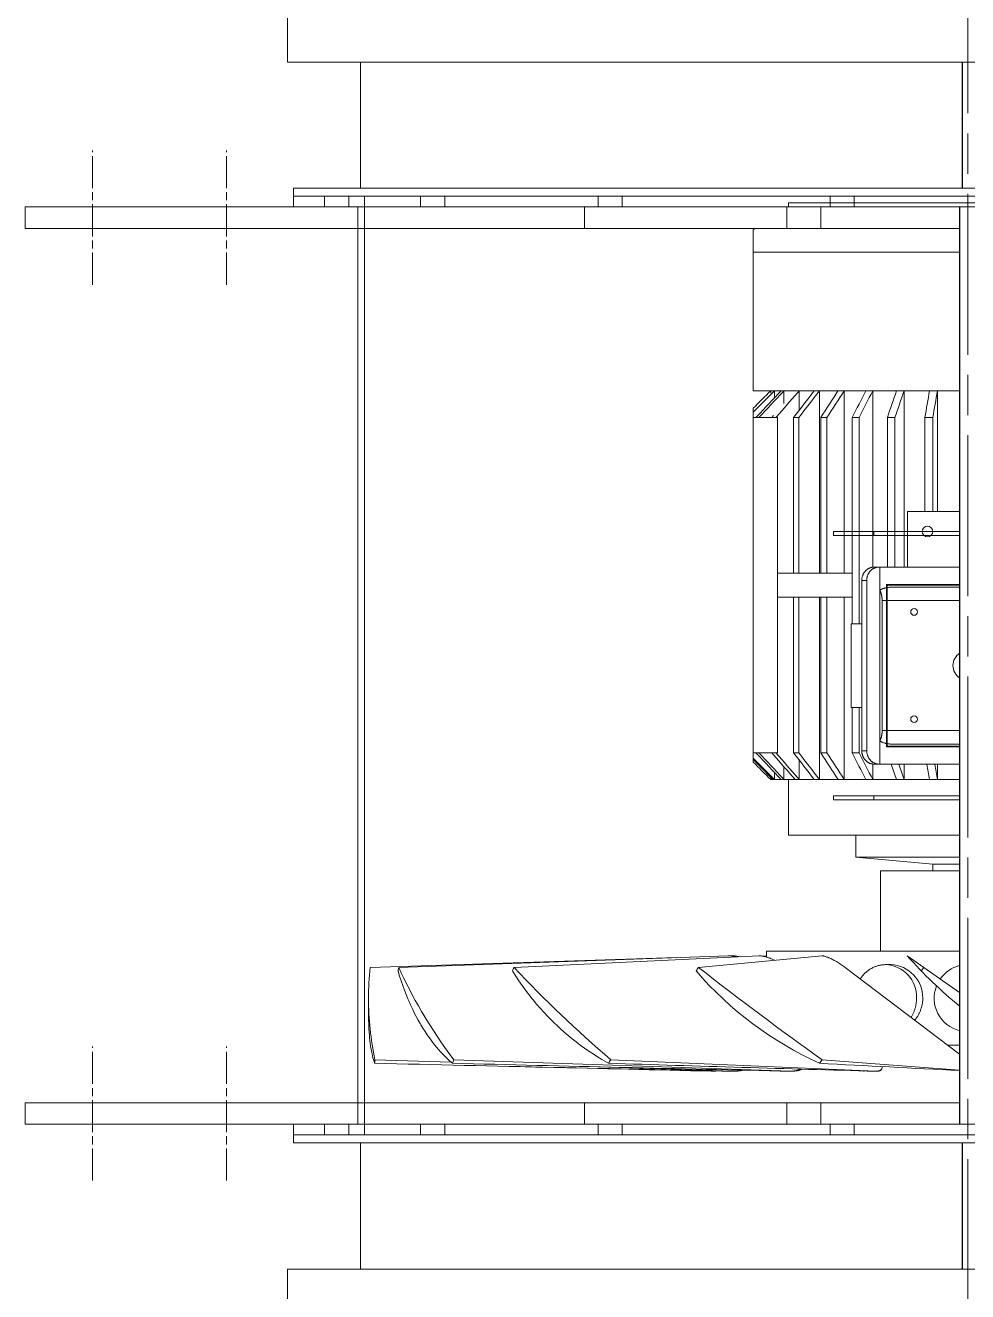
# Model space of a CAD drawing. Header units: inches. Extents: x 0 to 63075, y 0 to 44550.
# Drawn here: x 11982 to 12685, y 26072 to 27017 of the extents above; entities that cross this region are included whole.
import ezdxf

# ---------------------------------------------------------------- set-up
doc = ezdxf.new("R2010")
doc.units = ezdxf.units.IN
doc.header["$MEASUREMENT"] = 0
doc.linetypes.add('ACAD_ISO08W100', pattern=[36, 24, -3, 6, -3])
doc.layers.add('PDF_AXES', color=7, linetype='Continuous')
doc.layers.add('PDF_Geometry', color=7, linetype='Continuous')
doc.layers.add('PDF_SURFACES', color=7, linetype='Continuous', true_color=0x999999)

# ---------------------------------------------------------------- blocks, each defined once
blk = doc.blocks.new('FAN_MOTOR_TOP')
for p, q in [((19575.93, -18548.61), (19669.93, -18548.61)), ((19683.93, -18550.6), (20367.94, -18550.61)), ((20381.94, -18548.61), (20475.94, -18548.61))]:
    blk.add_line(p, q)
at = {"linetype": 'ACAD_ISO08W100', "lineweight": 0, "ltscale": 5}
blk.add_lwpolyline([(21954.09, -18544.61), (18083.03, -18544.61)], dxfattribs=at)
at = {"layer": 'PDF_AXES', "lineweight": 20}
for points in [[(18375.91, -18037.19), (19575.93, -18037.21), (19575.93, -19052.01), (19565.93, -19052.01), (19565.91, -19052.01, 0.004915), (19555.93, -19051.91, 0.00492), (19545.93, -19052.01), (18405.91, -19052.01), (18405.89, -19052.01, 0.004915), (18395.91, -19051.91, 0.00492), (18385.91, -19052.01), (18375.91, -19052.01)], [(20486.11, -19052, -0.004834), (20495.94, -19051.91, -0.004915), (20505.92, -19052.01), (20505.94, -19052.01), (21646.13, -19052, -0.004834), (21655.96, -19051.91, -0.004915), (21665.94, -19052.01), (21665.96, -19052.01), (21675.96, -19052.01), (21675.96, -18037.19), (20475.94, -18037.21), (20475.94, -19052.01), (20485.94, -19052.01)]]:
    blk.add_lwpolyline(points, format="xyb", close=True, dxfattribs=at)
for points in [[(19669.93, -18041.71), (19669.93, -19047.51), (19675.93, -19047.51), (19675.93, -18041.69), (19669.93, -18041.69)], [(20381.94, -18041.71), (20381.94, -19047.51), (20375.94, -19047.51), (20375.94, -18041.69), (20381.94, -18041.69)], [(19683.93, -18411), (19680.93, -18411), (19680.93, -18678.2), (19683.93, -18678.2)], [(20084.43, -18550.6), (20084.43, -18601.25), (20084.43, -18601.29), (20084.43, -18601.69), (20084.42, -18602.09), (20084.4, -18602.49), (20084.37, -18602.88), (20084.34, -18603.26), (20084.3, -18603.64), (20084.25, -18604.02), (20084.2, -18604.39), (20084.14, -18604.76), (20084.07, -18605.12), (20084, -18605.47), (20083.92, -18605.82), (20083.84, -18606.17), (20083.75, -18606.5), (20083.65, -18606.84), (20083.55, -18607.16), (20083.44, -18607.48), (20083.32, -18607.8), (20083.2, -18608.1), (20083.14, -18608.26), (20083.01, -18608.56), (20082.88, -18608.85), (20082.74, -18609.14), (20082.6, -18609.41), (20082.45, -18609.69), (20082.3, -18609.95), (20082.14, -18610.21), (20081.94, -18610.09), (20081.73, -18609.98), (20081.52, -18609.87), (20081.29, -18609.76), (20081.07, -18609.65), (20080.83, -18609.55), (20080.58, -18609.45), (20080.33, -18609.36), (20080.06, -18609.27), (20079.79, -18609.18), (20079.51, -18609.09), (20079.21, -18609.01), (20078.91, -18608.94), (20078.59, -18608.86), (20078.27, -18608.79), (20077.94, -18608.73), (20077.61, -18608.67), (20077.27, -18608.62), (20076.93, -18608.57), (20076.59, -18608.53), (20076.24, -18608.5), (20075.89, -18608.47), (20075.53, -18608.45), (20075.17, -18608.43), (20074.81, -18608.42), (20074.44, -18608.42), (20074.43, -18608.42), (19977.43, -18608.42)], [(20152.4, -18550.61), (20152.4, -18678.2), (20110.93, -18678.2)], [(20168.9, -18550.61), (20168.9, -18628.1), (20173.93, -18570.6), (20173.93, -18550.61)], [(20178.94, -18570.6), (20173.93, -18570.6)], [(20099.43, -18610.6), (20099.43, -18610.9), (20099.41, -18611.21), (20099.38, -18611.51), (20099.35, -18611.82), (20099.3, -18612.12), (20099.24, -18612.43), (20099.17, -18612.73), (20099.1, -18612.99), (20099.01, -18613.29), (20098.9, -18613.58), (20098.79, -18613.87), (20098.67, -18614.16), (20098.54, -18614.44), (20098.4, -18614.71), (20098.25, -18614.99), (20098.09, -18615.25), (20097.92, -18615.52), (20097.73, -18615.78), (20097.54, -18616.03), (20097.34, -18616.28), (20097.13, -18616.53), (20096.91, -18616.76), (20096.69, -18616.99), (20096.5, -18617.17), (20096.26, -18617.38), (20096.01, -18617.59), (20095.76, -18617.8), (20095.49, -18617.99), (20095.22, -18618.18), (20094.94, -18618.35), (20094.65, -18618.52), (20094.36, -18618.68), (20094.06, -18618.83), (20093.76, -18618.97), (20093.45, -18619.11), (20093.26, -18619.18), (20092.95, -18619.3), (20092.62, -18619.4), (20092.3, -18619.5), (20091.97, -18619.58), (20091.64, -18619.66), (20091.3, -18619.72), (20090.96, -18619.78), (20090.62, -18619.82), (20090.46, -18619.84), (20090.12, -18619.87), (20089.77, -18619.88), (20089.43, -18619.89), (19962.43, -18619.89)], [(19969.73, -18610.21), (20099.43, -18610.21)], [(19994.72, -18623.6), (19994.72, -18631.6), (20057.14, -18631.6), (20057.14, -18623.6)], [(20168.9, -18628.1), (20152.4, -18628.1)], [(20090.93, -18686.6), (20090.93, -18704.6), (19840.93, -18704.6), (19840.93, -18686.6)], [(19575.93, -18997.51), (19669.93, -18997.51)], [(20475.94, -18997.51), (20381.94, -18997.51)]]:
    blk.add_lwpolyline(points, dxfattribs=at)
for points in [[(19962.43, -18623.6), (20089.43, -18623.6), (20089.77, -18623.59), (20090.11, -18623.58), (20090.45, -18623.55), (20090.56, -18623.54), (20090.9, -18623.5), (20091.24, -18623.45), (20091.57, -18623.38), (20091.9, -18623.31), (20092.23, -18623.23), (20092.56, -18623.14), (20092.88, -18623.03), (20093.19, -18622.92), (20093.33, -18622.87), (20093.64, -18622.74), (20093.94, -18622.6), (20094.24, -18622.46), (20094.53, -18622.3), (20094.82, -18622.14), (20095.1, -18621.96), (20095.38, -18621.78), (20095.64, -18621.59), (20095.9, -18621.4), (20096.15, -18621.19), (20096.39, -18620.98), (20096.54, -18620.85), (20096.77, -18620.62), (20097, -18620.39), (20097.21, -18620.15), (20097.41, -18619.91), (20097.61, -18619.66), (20097.8, -18619.4), (20097.97, -18619.14), (20098.14, -18618.88), (20098.3, -18618.61), (20098.45, -18618.34), (20098.58, -18618.07), (20098.71, -18617.79), (20098.83, -18617.5), (20098.93, -18617.21), (20099.03, -18616.92), (20099.09, -18616.71), (20099.17, -18616.41), (20099.24, -18616.11), (20099.3, -18615.81), (20099.35, -18615.5), (20099.39, -18615.2), (20099.41, -18614.9), (20099.43, -18614.6, 0.008246), (20099.43, -18614.32), (20099.43, -18550.6)], [(20290.37, -18584.14), (20289.91, -18583.77), (20289.45, -18583.4), (20288.97, -18583.04), (20288.48, -18582.69), (20288.27, -18582.54), (20287.77, -18582.21), (20287.27, -18581.89), (20286.75, -18581.58), (20286.24, -18581.29), (20285.71, -18581), (20285.18, -18580.73), (20284.92, -18580.61), (20284.38, -18580.36), (20283.83, -18580.12), (20283.28, -18579.89), (20282.72, -18579.68), (20282.16, -18579.48), (20281.59, -18579.29), (20281.3, -18579.2), (20280.72, -18579.03), (20280.15, -18578.88), (20279.57, -18578.74), (20278.99, -18578.61), (20278.4, -18578.5), (20277.82, -18578.4), (20277.23, -18578.32), (20276.63, -18578.25), (20276.31, -18578.22), (20275.72, -18578.17), (20275.12, -18578.13), (20274.53, -18578.11), (20273.94, -18578.1, 0.407011), (20248.94, -18602), (20248.94, -18605.83)]]:
    blk.add_lwpolyline(points, format="xyb", dxfattribs=at)
at = {"layer": 'PDF_AXES', "color": 251, "lineweight": 20, "true_color": 0x656565}
for points in [[(20074.43, -18550.6), (20074.43, -18608.42)], [(20089.43, -18623.6), (20089.43, -18619.89)]]:
    blk.add_lwpolyline(points, dxfattribs=at)
at = {"layer": 'PDF_AXES', "color": 253, "lineweight": 20, "true_color": 0x999999}
for points in [[(19683.93, -18629.24), (19675.93, -18629.24)], [(19683.93, -18647.24), (19683.93, -18629.25)], [(20375.94, -18629.24), (20367.94, -18629.24)], [(20367.94, -18647.24), (20367.94, -18629.25)], [(19683.93, -18647.24), (19675.93, -18647.24)], [(20375.94, -18647.24), (20367.94, -18647.24)], [(19683.93, -18802.28), (19675.93, -18802.28)], [(19683.93, -18820.27), (19683.93, -18802.28)], [(20375.94, -18802.28), (20367.94, -18802.28)], [(20367.94, -18820.27), (20367.94, -18802.28)], [(19683.93, -18820.28), (19675.93, -18820.28)], [(20375.94, -18820.28), (20367.94, -18820.28)], [(19683.93, -18934.71), (19675.93, -18934.71)], [(19683.93, -18952.71), (19683.93, -18934.71)], [(20375.94, -18934.71), (20367.94, -18934.71)], [(20367.94, -18952.71), (20367.94, -18934.71)], [(19683.93, -18952.71), (19675.93, -18952.71)], [(20375.94, -18952.71), (20367.94, -18952.71)], [(20375.94, -18994.61), (19675.93, -18994.61)], [(20367.94, -18999.61), (20359.94, -18999.61), (19691.93, -18999.61), (19683.93, -18999.61)], [(19683.93, -19006.38), (19675.93, -19006.38)], [(19683.93, -19024.38), (19683.93, -19006.39)], [(20375.94, -19006.38), (20367.94, -19006.38)], [(20367.94, -19024.38), (20367.94, -19006.39)], [(19683.93, -19024.38), (19675.93, -19024.38)], [(20375.94, -19024.38), (20367.94, -19024.38)], [(19683.93, -19047.61), (19675.93, -19047.61), (19675.93, -19047.51)], [(20367.94, -19047.61), (20375.94, -19047.61), (20375.94, -19047.51)]]:
    blk.add_lwpolyline(points, dxfattribs=at)
at = {"layer": 'PDF_AXES', "lineweight": 20}
blk.add_circle((19925.93, -18574.6), 4, dxfattribs=at)
at = {"layer": 'PDF_AXES', "color": 253, "lineweight": 20, "true_color": 0x999999}
for centre in [(19985.93, -18584.6), (20065.93, -18584.6)]:
    blk.add_circle(centre, 2.5, dxfattribs=at)
blk.add_arc((20025.93, -18544.6), 11, 213.0786, 326.92008, dxfattribs=at)
at = {"layer": 'PDF_Geometry', "lineweight": 20}
for points in [[(19699.93, -18550.6), (19699.93, -19247.6), (19683.93, -19247.6), (19683.93, -17841.6), (19699.93, -17841.6), (19699.93, -18538.6)], [(20351.94, -18550.61), (20351.94, -19247.6), (20367.94, -19247.6), (20367.94, -17841.6), (20351.94, -17841.6), (20351.94, -18538.61)], [(19910.93, -18550.6), (19910.93, -18589.6), (19952.43, -18589.6)], [(19967.43, -18550.6), (19967.43, -18601.25), (19967.43, -18601.29), (19967.44, -18601.69), (19967.45, -18602.09), (19967.47, -18602.49), (19967.49, -18602.88), (19967.53, -18603.26), (19967.57, -18603.64), (19967.61, -18604.02), (19967.66, -18604.39), (19967.72, -18604.76), (19967.79, -18605.12), (19967.86, -18605.47), (19967.94, -18605.82), (19968.03, -18606.17), (19968.12, -18606.5), (19968.22, -18606.84), (19968.32, -18607.16), (19968.43, -18607.48), (19968.54, -18607.8), (19968.66, -18608.1), (19968.73, -18608.26), (19968.85, -18608.56), (19968.99, -18608.85), (19969.12, -18609.14), (19969.27, -18609.41), (19969.42, -18609.69), (19969.57, -18609.95), (19969.73, -18610.21), (19952.43, -18610.21)], [(20109.2, -18691.53), (20110.93, -18691.53), (20110.93, -18550.6)], [(20178.94, -18550.61), (20178.94, -18609.6), (20238.94, -18609.6)], [(20243.28, -18694.6), (20238.94, -18694.6), (20238.94, -18550.61)], [(20308.94, -18559.65), (20308.94, -18550.61)], [(20327.6, -18550.61), (20319.83, -18653.26)], [(20327.88, -18550.71), (20327.89, -18550.71), (20327.91, -18550.71), (20327.94, -18550.71), (20327.96, -18550.71), (20327.99, -18550.71), (20328.02, -18550.71), (20328.04, -18550.71), (20328.06, -18550.7), (20328.08, -18550.69), (20328.11, -18550.68), (20328.13, -18550.67)], [(20328.2, -18550.61), (20328.16, -18550.64), (20328.13, -18550.67), (20327.97, -18550.77)], [(19910.93, -18570.64), (19840.97, -18570.64), (19840.97, -18576.55), (19910.93, -18576.55)], [(19952.43, -18598.89), (19840.97, -18598.89), (19840.97, -18604.53), (19952.43, -18604.53)], [(19952.43, -18610.6), (19952.44, -18610.9), (19952.45, -18611.21), (19952.48, -18611.51), (19952.52, -18611.82), (19952.57, -18612.12), (19952.63, -18612.43), (19952.7, -18612.73), (19952.77, -18612.99), (19952.86, -18613.29), (19952.96, -18613.58), (19953.07, -18613.87), (19953.19, -18614.16), (19953.32, -18614.44), (19953.46, -18614.71), (19953.62, -18614.99), (19953.78, -18615.25), (19953.95, -18615.52), (19954.13, -18615.78), (19954.32, -18616.03), (19954.52, -18616.28), (19954.73, -18616.53), (19954.95, -18616.76), (19955.18, -18616.99), (19955.36, -18617.17), (19955.6, -18617.38), (19955.85, -18617.59), (19956.11, -18617.8), (19956.37, -18617.99), (19956.65, -18618.18), (19956.93, -18618.35), (19957.21, -18618.52), (19957.5, -18618.68), (19957.8, -18618.83), (19958.11, -18618.97), (19958.42, -18619.11), (19958.6, -18619.18), (19958.92, -18619.3), (19959.24, -18619.4), (19959.57, -18619.5), (19959.9, -18619.58), (19960.23, -18619.66), (19960.57, -18619.72), (19960.9, -18619.78), (19961.24, -18619.82), (19961.41, -18619.84), (19961.75, -18619.87), (19962.09, -18619.88), (19962.43, -18619.89)], [(19977.43, -18608.42), (19977.43, -18608.42), (19977.06, -18608.42), (19976.69, -18608.43), (19976.33, -18608.45), (19975.98, -18608.47), (19975.62, -18608.5), (19975.28, -18608.53), (19974.93, -18608.57), (19974.59, -18608.62), (19974.26, -18608.67), (19973.92, -18608.73), (19973.6, -18608.79), (19973.27, -18608.86), (19972.95, -18608.94), (19972.65, -18609.01), (19972.36, -18609.09), (19972.08, -18609.18), (19971.8, -18609.27), (19971.54, -18609.36), (19971.28, -18609.45), (19971.04, -18609.55), (19970.8, -18609.65), (19970.57, -18609.76), (19970.35, -18609.87), (19970.13, -18609.98), (19969.93, -18610.09), (19969.73, -18610.21)], [(19994.72, -18625.49), (19840.97, -18625.49), (19840.97, -18630.69), (19994.72, -18630.69)], [(19956.93, -18630.69), (19956.93, -18686.6)], [(19974.93, -18630.69), (19974.93, -18686.6)], [(20057.14, -18625.49), (20090.89, -18625.49), (20090.89, -18630.69), (20057.14, -18630.69)], [(19956.93, -18649.63), (19840.97, -18649.63), (19840.97, -18654.23), (19956.93, -18654.23)], [(19974.93, -18649.63), (20090.89, -18649.63), (20090.89, -18654.23), (19974.93, -18654.23)], [(19956.93, -18670.58), (19840.97, -18670.58), (19840.97, -18674.44), (19956.93, -18674.44)], [(19974.93, -18670.58), (20090.89, -18670.58), (20090.89, -18674.44), (19974.93, -18674.44)], [(19840.93, -18686.6), (20090.93, -18686.6)], [(20328.19, -18687.26), (20328.43, -18683.47), (20328.18, -18687.27)], [(20328.3, -18681.98), (20328.31, -18682.05), (20328.33, -18682.2), (20328.35, -18682.35), (20328.37, -18682.5), (20328.38, -18682.64), (20328.4, -18682.79), (20328.4, -18682.87), (20328.41, -18683.02), (20328.42, -18683.17), (20328.43, -18683.32), (20328.43, -18683.47), (20328.22, -18685.65)], [(20328.43, -18683.47), (20328.43, -18683.44), (20328.42, -18683.32), (20328.42, -18683.21), (20328.41, -18683.12), (20328.4, -18683), (20328.39, -18682.88), (20328.37, -18682.76), (20328.36, -18682.65), (20328.34, -18682.53), (20328.32, -18682.42), (20328.3, -18682.3)], [(19840.97, -18690.7), (19839.49, -18689.42)], [(20242.67, -18697.25), (20242.58, -18694.6)], [(20327.63, -18711.92), (20327.72, -18712.33), (20327.8, -18712.75), (20327.88, -18713.17), (20327.96, -18713.6), (20328.03, -18714.05), (20328.09, -18714.5), (20328.15, -18714.96), (20328.2, -18715.43), (20328.22, -18715.61), (20328.27, -18716.1), (20328.31, -18716.59), (20328.35, -18717.08), (20328.38, -18717.58), (20328.4, -18718.08), (20328.41, -18718.58), (20328.42, -18719.09), (20328.43, -18719.6), (20328.43, -18719.6), (20324.95, -18827.68)], [(20328.19, -18731), (20328.43, -18723.37), (20328.18, -18731)], [(20328.38, -18721.9), (20328.38, -18721.99), (20328.39, -18722.13), (20328.4, -18722.28), (20328.4, -18722.34), (20328.41, -18722.49), (20328.41, -18722.64), (20328.42, -18722.78), (20328.42, -18722.93), (20328.42, -18723.08), (20328.43, -18723.23), (20328.43, -18723.37), (20328.28, -18726.41)], [(20328.43, -18723.37), (20328.43, -18723.32), (20328.43, -18723.2), (20328.42, -18723.07), (20328.42, -18723), (20328.42, -18722.88), (20328.41, -18722.76), (20328.41, -18722.63), (20328.4, -18722.51), (20328.39, -18722.39), (20328.38, -18722.26), (20328.37, -18722.14)], [(20328.17, -18731.67), (20328.2, -18731.92), (20328.24, -18732.36), (20328.28, -18732.79), (20328.3, -18732.99), (20328.33, -18733.42), (20328.36, -18733.86), (20328.38, -18734.3), (20328.4, -18734.74), (20328.42, -18735.18), (20328.42, -18735.62), (20328.43, -18736.06), (20328.43, -18735.9), (20328.42, -18735.54), (20328.41, -18735.18), (20328.4, -18734.98), (20328.38, -18734.61), (20328.36, -18734.25), (20328.33, -18733.89), (20328.29, -18733.53), (20328.25, -18733.17), (20328.2, -18732.81), (20328.15, -18732.45)], [(20324.72, -18890.18), (20324.91, -18882.47), (20325.29, -18867.06), (20325.67, -18851.64), (20325.86, -18843.95), (20326.23, -18828.53), (20326.6, -18813.12), (20326.97, -18797.71), (20327.34, -18782.3), (20327.71, -18766.89), (20328.07, -18751.47), (20328.43, -18736.06), (20327.55, -18760.69)]]:
    blk.add_lwpolyline(points, dxfattribs=at)
for points in [[(19820.93, -18550.6), (19820.93, -18704.6), (19700.99, -18704.6, -0.018844), (19699.8, -18703.3)], [(19962.43, -18623.6), (19962.09, -18623.59), (19961.75, -18623.58), (19961.42, -18623.55), (19961.3, -18623.54), (19960.96, -18623.5), (19960.63, -18623.45), (19960.29, -18623.38), (19959.96, -18623.31), (19959.63, -18623.23), (19959.31, -18623.14), (19958.99, -18623.03), (19958.68, -18622.92), (19958.53, -18622.87), (19958.23, -18622.74), (19957.92, -18622.6), (19957.62, -18622.46), (19957.33, -18622.3), (19957.04, -18622.14), (19956.76, -18621.96), (19956.49, -18621.78), (19956.22, -18621.59), (19955.96, -18621.4), (19955.71, -18621.19), (19955.47, -18620.98), (19955.32, -18620.85), (19955.09, -18620.62), (19954.87, -18620.39), (19954.66, -18620.15), (19954.45, -18619.91), (19954.25, -18619.66), (19954.07, -18619.4), (19953.89, -18619.14), (19953.72, -18618.88), (19953.57, -18618.61), (19953.42, -18618.34), (19953.28, -18618.07), (19953.16, -18617.79), (19953.04, -18617.5), (19952.93, -18617.21), (19952.83, -18616.92), (19952.77, -18616.71), (19952.69, -18616.41), (19952.62, -18616.11), (19952.56, -18615.81), (19952.51, -18615.5), (19952.48, -18615.2), (19952.45, -18614.9), (19952.44, -18614.6, -0.008067), (19952.43, -18614.32), (19952.43, -18550.6)], [(20322.5, -18655.11, -0.000212), (20319.83, -18653.26, -0.010811), (20250.99, -18745.47), (20242.39, -18653.2), (20242.4, -18652.95), (20242.42, -18652.68), (20242.43, -18652.58), (20242.48, -18652.26), (20242.54, -18651.91), (20242.55, -18651.86), (20242.65, -18651.46), (20242.76, -18651.03), (20242.9, -18650.58), (20243.04, -18650.13), (20243.24, -18649.58), (20243.47, -18648.99), (20243.72, -18648.38), (20243.84, -18648.09), (20244.14, -18647.41), (20244.47, -18646.7), (20244.83, -18645.96), (20244.91, -18645.81), (20245.31, -18645.02), (20245.74, -18644.22), (20246.2, -18643.4), (20246.21, -18643.38), (20246.7, -18642.53), (20247.21, -18641.68), (20247.7, -18640.88), (20248.16, -18640.16), (20248.72, -18639.31), (20249.28, -18638.48), (20249.84, -18637.67), (20250.41, -18636.88), (20250.99, -18636.1), (20315.79, -18550.61)], [(20279.82, -18550.61, -0.042737), (20242.39, -18589.65), (20269.73, -18550.61)], [(20327.89, -18550.61, -0.001258), (20322.5, -18655.11, -0.108272), (20253.67, -18747.16, -0.000116), (20250.99, -18745.47)], [(19910.93, -18567.16), (19820.93, -18567.16, -0.000011), (19840.97, -18570.64)], [(20099.43, -18569.16, -0.000014), (20110.93, -18567.16), (20099.43, -18567.16)], [(20288.28, -18586.91), (20287.81, -18586.62), (20287.35, -18586.34), (20286.87, -18586.06), (20286.38, -18585.8), (20285.89, -18585.55), (20285.39, -18585.3), (20284.89, -18585.07), (20284.38, -18584.84), (20283.86, -18584.63), (20283.34, -18584.43), (20282.81, -18584.24), (20282.28, -18584.06), (20281.99, -18583.96), (20281.45, -18583.8), (20280.91, -18583.65), (20280.37, -18583.51), (20279.82, -18583.38), (20279.27, -18583.26), (20278.71, -18583.16), (20278.15, -18583.06), (20277.59, -18582.98), (20277.03, -18582.91), (20276.46, -18582.85), (20275.9, -18582.8), (20275.33, -18582.77), (20275.07, -18582.76), (20274.5, -18582.74), (20273.94, -18582.73, 0.413293), (20248.94, -18605.83), (20248.94, -18606.44), (20248.97, -18607.04), (20249.01, -18607.65), (20249.08, -18608.26), (20249.15, -18608.86), (20249.25, -18609.47), (20249.26, -18609.53), (20249.37, -18610.13), (20249.5, -18610.73), (20249.65, -18611.32), (20249.82, -18611.91), (20250, -18612.49), (20250.2, -18613.07), (20250.41, -18613.65), (20250.65, -18614.23), (20250.9, -18614.79), (20251.16, -18615.35), (20251.44, -18615.91), (20251.74, -18616.46), (20251.76, -18616.5), (20252.07, -18617.03), (20252.4, -18617.57), (20252.75, -18618.09), (20253.11, -18618.61), (20253.49, -18619.12), (20253.88, -18619.62), (20254.29, -18620.11), (20254.71, -18620.59), (20255.14, -18621.06), (20255.59, -18621.52), (20256.05, -18621.97), (20256.53, -18622.41), (20257.01, -18622.83), (20257.52, -18623.25), (20258.03, -18623.65), (20258.56, -18624.04), (20259.1, -18624.42), (20259.6, -18624.75)], [(19952.43, -18592.03), (19820.93, -18592.03, -0.000004), (19840.97, -18598.89)], [(20099.43, -18595.97, 0.000011), (20110.93, -18592.03), (20099.43, -18592.03)], [(20250.99, -18883, 0.026642), (20319.83, -18810.92), (20328.43, -18613.32), (20328.43, -18613.15), (20328.42, -18612.82), (20328.41, -18612.51), (20328.39, -18612.21), (20328.37, -18611.92), (20328.34, -18611.65), (20328.31, -18611.41), (20328.28, -18611.17), (20328.24, -18610.95), (20328.23, -18610.91), (20328.19, -18610.71), (20328.15, -18610.52), (20328.1, -18610.34), (20328.08, -18610.27), (20328.03, -18610.11), (20327.97, -18609.96), (20327.91, -18609.82), (20327.88, -18609.74), (20327.82, -18609.62), (20327.76, -18609.51), (20327.69, -18609.41), (20327.63, -18609.32), (20327.57, -18609.24), (20327.5, -18609.16), (20327.43, -18609.1), (20327.43, -18609.09), (20327.36, -18609.03), (20327.29, -18608.98), (20327.21, -18608.93), (20327.14, -18608.89), (20326.48, -18608.56), (20326.59, -18608.62), (20326.7, -18608.69), (20326.8, -18608.76), (20326.91, -18608.83), (20326.92, -18608.84), (20327.02, -18608.93), (20327.12, -18609.02), (20327.21, -18609.11), (20327.3, -18609.21), (20327.31, -18609.22), (20327.4, -18609.33), (20327.49, -18609.45), (20327.57, -18609.57), (20327.65, -18609.7), (20327.73, -18609.83), (20327.8, -18609.98), (20327.87, -18610.13), (20327.93, -18610.26), (20327.99, -18610.42), (20328.05, -18610.6), (20328.11, -18610.78), (20328.16, -18610.96), (20328.21, -18611.16), (20328.25, -18611.37), (20328.29, -18611.58), (20328.3, -18611.63), (20328.34, -18611.87), (20328.36, -18612.11), (20328.39, -18612.35), (20328.41, -18612.61), (20328.42, -18612.87), (20328.43, -18613.15), (20328.43, -18613.32, -0.000792), (20322.5, -18812.45)], [(19952.57, -18615.47), (19820.93, -18615.47, 0.00001), (19840.97, -18625.49)], [(20090.89, -18625.49, 0.000007), (20110.93, -18615.47), (20099.3, -18615.47)], [(20328.18, -18621.8, -0.000726), (20328.43, -18622.42), (20328.18, -18621.8)], [(19956.93, -18636.75), (19820.93, -18636.75, 0.00001), (19840.97, -18649.63)], [(20090.89, -18649.63, 0.000006), (20110.93, -18636.75), (19974.93, -18636.75)], [(19956.93, -18655.23), (19820.93, -18655.23, 0.000008), (19840.97, -18670.58)], [(20090.89, -18670.58, 0.000004), (20110.93, -18655.23), (19974.93, -18655.23)], [(20326.85, -18668.45), (20326.95, -18668.6), (20327.04, -18668.77), (20327.13, -18668.94), (20327.22, -18669.13), (20327.31, -18669.32), (20327.4, -18669.53), (20327.48, -18669.75), (20327.52, -18669.86), (20327.61, -18670.11), (20327.69, -18670.36), (20327.76, -18670.63), (20327.84, -18670.9), (20327.91, -18671.19), (20327.97, -18671.49), (20328.02, -18671.72), (20328.08, -18672.06), (20328.14, -18672.4), (20328.19, -18672.75), (20328.24, -18673.12), (20328.28, -18673.5), (20328.32, -18673.89), (20328.32, -18673.96), (20328.36, -18674.38), (20328.38, -18674.8), (20328.4, -18675.23), (20328.42, -18675.67), (20328.43, -18676.13), (20328.43, -18676.5), (20319.83, -18928.03), (20319.24, -18928.47), (20314.98, -18931.58), (20310.74, -18934.6), (20306.5, -18937.54), (20302.28, -18940.4), (20298.06, -18943.17), (20293.85, -18945.86), (20289.65, -18948.47), (20285.46, -18951), (20283.89, -18951.93), (20279.73, -18954.35), (20275.57, -18956.68), (20271.44, -18958.93), (20267.32, -18961.11), (20263.21, -18963.2), (20259.12, -18965.21), (20255.05, -18967.15), (20250.99, -18969.01), (20242.39, -18723.52, -0.060553), (20243.19, -18717.24)], [(20326.82, -18669.32), (20326.94, -18669.52), (20327.05, -18669.73), (20327.15, -18669.94), (20327.26, -18670.16), (20327.36, -18670.39), (20327.46, -18670.63), (20327.51, -18670.78), (20327.6, -18671.03), (20327.69, -18671.29), (20327.77, -18671.56), (20327.85, -18671.84), (20327.93, -18672.12), (20328, -18672.41), (20328.02, -18672.49), (20328.08, -18672.8), (20328.14, -18673.11), (20328.19, -18673.42), (20328.24, -18673.75), (20328.29, -18674.08), (20328.32, -18674.41), (20328.32, -18674.42), (20328.36, -18674.76), (20328.38, -18675.11), (20328.4, -18675.47), (20328.42, -18675.83), (20328.43, -18676.2), (20328.43, -18676.5, -0.000619), (20322.5, -18929.01), (20320.8, -18930.92), (20319.04, -18932.81), (20317.23, -18934.65), (20316.05, -18935.81), (20314.15, -18937.6), (20312.18, -18939.36), (20310.16, -18941.09), (20308.94, -18942.09), (20306.82, -18943.76), (20304.63, -18945.41), (20302.38, -18947.03), (20301.19, -18947.86), (20298.84, -18949.43), (20296.41, -18950.98), (20293.91, -18952.49), (20292.83, -18953.13), (20290.22, -18954.6), (20287.54, -18956.05), (20284.77, -18957.47), (20281.92, -18958.86), (20278.99, -18960.22), (20275.97, -18961.55), (20274.33, -18962.25), (20271.16, -18963.54), (20267.9, -18964.8), (20264.54, -18966.03), (20261.08, -18967.23), (20257.5, -18968.41), (20253.8, -18969.56), (20253.67, -18969.6, -0.000611), (20250.99, -18969.01)], [(19840.97, -18687.7), (19840.4, -18687.21, -0.000008), (19822.41, -18671.63), (19820.93, -18670.35), (19835.63, -18670.35)], [(20090.89, -18687.7), (20091.46, -18687.21, 0.000008), (20109.45, -18671.63), (20110.93, -18670.35), (20096.24, -18670.35)], [(20090.89, -18690.7), (20092.38, -18689.42, 0.000007), (20110.93, -18673.35)], [(19840.97, -18700.48, -0.000007), (19821.95, -18682.61), (19820.93, -18681.64), (19830.51, -18681.64)], [(19840.97, -18702.53), (19839.95, -18701.57, -0.000014), (19820.93, -18683.7)], [(20090.89, -18700.48, 0.000018), (20109.91, -18682.61), (20110.93, -18681.64), (20101.35, -18681.64)], [(20090.89, -18702.53), (20091.92, -18701.57, 0.000003), (20110.93, -18683.7)], [(20319.83, -18810.92, 0.000427), (20322.5, -18812.45), (20321.62, -18814.02), (20319.67, -18817.4), (20317.65, -18820.73), (20315.56, -18824.02), (20313.41, -18827.26), (20311.21, -18830.44), (20308.94, -18833.57), (20306.61, -18836.66), (20304.21, -18839.7), (20301.74, -18842.7), (20299.21, -18845.66), (20296.61, -18848.57), (20293.94, -18851.43), (20292.83, -18852.6), (20290.07, -18855.39), (20287.25, -18858.15), (20284.35, -18860.86), (20281.38, -18863.54), (20278.34, -18866.17), (20275.23, -18868.75), (20274.33, -18869.48), (20271.14, -18872.01), (20267.86, -18874.49), (20264.51, -18876.94), (20261.08, -18879.35), (20257.57, -18881.71), (20253.98, -18884.03), (20253.67, -18884.23, -0.000417), (20250.99, -18883), (20242.39, -18700.2), (20242.39, -18699.84), (20242.41, -18699.47), (20242.43, -18699.09), (20242.47, -18698.69), (20242.51, -18698.28), (20242.57, -18697.86), (20242.61, -18697.6), (20242.68, -18697.15), (20242.77, -18696.69), (20242.87, -18696.22), (20242.98, -18695.74), (20243.1, -18695.25), (20243.24, -18694.75), (20243.26, -18694.69), (20243.41, -18694.17), (20243.57, -18693.65), (20243.74, -18693.13), (20243.93, -18692.6), (20244.12, -18692.06), (20244.3, -18691.61), (20244.52, -18691.07), (20244.75, -18690.52), (20244.99, -18689.98), (20245.24, -18689.44), (20245.5, -18688.9), (20245.68, -18688.53)], [(19826.34, -18688.78), (19820.93, -18688.78, 0.000013), (19836.99, -18704.6)], [(19822.67, -18691.53), (19820.93, -18691.53, 0.000015), (19834, -18704.6), (19840.93, -18704.6)], [(20090.93, -18704.6), (20097.87, -18704.6, 0.000015), (20110.93, -18691.53)], [(20094.87, -18704.6, 0.000013), (20110.93, -18688.78), (20105.53, -18688.78)], [(20095.93, -18704.6, 0.000013), (20110.08, -18690.66), (20110.93, -18689.82)], [(20242.46, -18721.75), (20242.39, -18719.6, -0.057454), (20243.03, -18713.91)], [(20327.6, -18713.19), (20327.7, -18713.55), (20327.79, -18713.92), (20327.87, -18714.29), (20327.95, -18714.66), (20328.02, -18715.05), (20328.09, -18715.43), (20328.15, -18715.82), (20328.2, -18716.21), (20328.22, -18716.32), (20328.27, -18716.72), (20328.31, -18717.12), (20328.34, -18717.52), (20328.37, -18717.93), (20328.4, -18718.33), (20328.41, -18718.74), (20328.42, -18719.15), (20328.43, -18719.56), (20328.43, -18719.6, -0.000581), (20322.5, -18987.05), (20321.16, -18987.47), (20319.78, -18987.86), (20318.35, -18988.24), (20316.87, -18988.6), (20315.34, -18988.95), (20314.46, -18989.13), (20312.83, -18989.45), (20311.14, -18989.74), (20309.4, -18990.02), (20307.59, -18990.28), (20305.7, -18990.51), (20305.43, -18990.55), (20303.45, -18990.76), (20301.41, -18990.95), (20299.29, -18991.12), (20297.08, -18991.26), (20295.45, -18991.35), (20293.07, -18991.46), (20290.6, -18991.53), (20288.04, -18991.58), (20285.36, -18991.61), (20284.55, -18991.61), (20273.94, -18991.61, -0.026138), (20250.99, -18990.4), (20243.72, -18761.54)], [(20321.66, -18929.96), (20319.83, -18986.77, -0.052272), (20273.94, -18991.61)]]:
    blk.add_lwpolyline(points, format="xyb", dxfattribs=at)
at = {"layer": 'PDF_Geometry', "color": 251, "lineweight": 20, "true_color": 0x656565}
for points in [[(19717.67, -18550.6), (19717.67, -18704.6)], [(19977.43, -18550.6), (19977.43, -18608.42)], [(19962.43, -18623.6), (19962.43, -18619.89)], [(19683.93, -18654.24), (19699.93, -18654.24)], [(20351.94, -18654.24), (20367.94, -18654.24)], [(19683.93, -18679.55), (19699.93, -18679.55)], [(20351.94, -18679.55), (20367.94, -18679.55)], [(19683.93, -18830.34), (19699.93, -18830.34)], [(20351.94, -18830.34), (20367.94, -18830.34)]]:
    blk.add_lwpolyline(points, dxfattribs=at)
at = {"layer": 'PDF_Geometry', "color": 253, "lineweight": 20, "true_color": 0x999999}
for points in [[(19925.93, -18550.6), (19925.93, -18644.6), (19928.93, -18644.6), (19928.93, -18550.6)], [(19965.43, -18550.6), (19965.43, -18605.1), (20086.43, -18605.1), (20086.43, -18550.6)], [(20122.93, -18550.61), (20122.93, -18644.6), (20125.93, -18644.6), (20125.93, -18550.61)], [(19925.93, -18614.6), (19928.93, -18614.6)], [(20122.93, -18614.6), (20125.93, -18614.6)], [(19683.93, -19047.61), (19683.93, -18839.31)], [(20367.94, -19047.61), (20367.94, -18839.31)]]:
    blk.add_lwpolyline(points, dxfattribs=at)
at = {"layer": 'PDF_Geometry', "color": 252, "linetype": 'ACAD_ISO08W100', "lineweight": 20, "true_color": 0x939598}
for points in [[(19741.93, -19097.6), (19641.93, -19097.6)], [(20409.94, -19097.6), (20309.94, -19097.6)], [(19741.93, -19197.6), (19641.93, -19197.6)], [(20409.94, -19197.6), (20309.94, -19197.6)]]:
    blk.add_lwpolyline(points, dxfattribs=at)
at = {"layer": 'PDF_Geometry', "lineweight": 20}
for centre, radius, start, end in [((20273.94, -18544.6), 25, 193.90262, 235.00064), ((20273.94, -18544.6), 25, 248.62666, 346.09669), ((20327.58, -18550.17), 0.717, 294.57581, 302.94161), ((-60024.54, -478366.09), 466674.32, 80.1460339, 80.1485311), ((54740.25, -217999.83), 202411.03, 99.85086, 99.8541641), ((15862.41, -24815.09), 7626.85, 54.846938, 54.871493), ((169753.55, 419673.91), 463208.13, 251.1141929, 251.1168128), ((64564.99, -148570.93), 137365.24, 108.881952, 108.8870217), ((20325.28, -18611.08), 2.79, 64.49383, 96.23176), ((266534.66, 474691.57), 551565.61, 243.4295956, 243.4319231), ((-349978.46, 721405.3), 827408.36, 296.56823209, 296.56978369), ((3783675.37, 5835723.63), 6959898.67, 237.262460172, 237.262656303), ((1095898.33, -1691985.19), 1989321.03, 122.73683397, 122.73752016), ((1682803.78, 2151800.67), 2734302.02, 232.54105354, 232.54158256), ((2179548.13, -2837147.84), 3550640.48, 127.45819733, 127.45860472), ((20699.87, -17894.08), 1101.59, 249.81855, 249.96643), ((20407.58, -18150.34), 841.03, 264.01108, 264.19393)]:
    blk.add_arc(centre, radius, start, end, dxfattribs=at)
at = {"layer": 'PDF_SURFACES', "lineweight": 20}
blk.add_lwpolyline([(19965.93, -18550.6), (19965.93, -18604.6), (20085.93, -18604.6), (20085.93, -18550.6)], dxfattribs=at)

msp = doc.modelspace()

# ---------------------------------------------------------------- block references
at = {"rotation": 270}
msp.add_blockref('FAN_MOTOR_TOP', (31229.85, 46565.06), dxfattribs=at)

doc.saveas('drawing.dxf')
